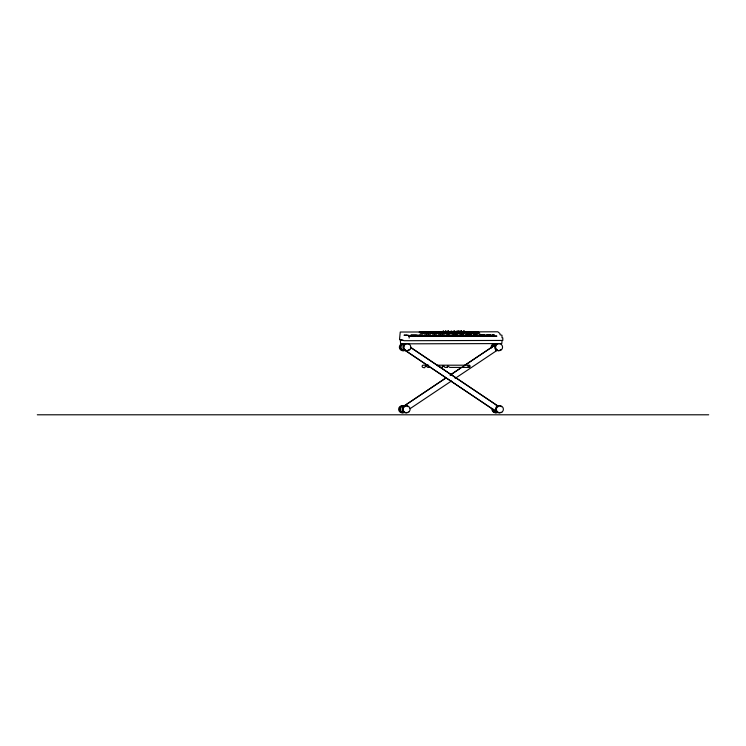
<?xml version="1.0" encoding="UTF-8"?>
<svg xmlns="http://www.w3.org/2000/svg" width="746" height="746" viewBox="0 0 746 746"><rect width="100%" height="100%" fill="white"/><g stroke="black" fill="none" stroke-linecap="round" stroke-linejoin="round"><path stroke-width="1.12" d="M428.67 365.195L422.823 365.195A1.231 1.222 0 0 0 422.823 367.414C426.013 368.487 424.288 366.864 425.761 365.913M442.537 366.239L442.425 367.069M466.707 332.464L468.395 332.557M468.647 332.725L466.968 332.25L468.768 332.809M468.908 332.511L467.22 332.809L469.029 332.977M467.36 332.902L467.22 332.418M467.481 332.595C467.416 333.555 467.882 331.746 469.169 332.679M469.411 332.464L471.099 332.548M469.672 332.632L471.36 332.716M471.742 332.968L469.933 332.418L471.882 333.061L471.742 332.585M471.621 332.893L471.621 332.502M472.125 332.455L473.924 332.623M472.377 332.623L472.265 332.156M474.325 332.884L472.638 332.408L474.447 332.958M472.777 332.884L472.638 332.408M472.899 332.576C472.833 333.537 473.3 331.737 474.587 332.669M474.064 332.716L473.934 332.231M474.829 332.446L476.517 332.539M475.09 332.613L476.778 332.315L477.039 332.875L476.899 332.399M477.16 332.958L475.351 332.399L477.039 332.492M475.612 332.576C475.547 333.527 476.013 331.728 477.3 332.66M448.588 331.867L448.598 331.243L447.591 331.438C446.304 333.331 448.626 332.921 449.055 332.893C447.936 330.637 449.987 331.728 447.889 331.55C445.791 331.429 448.71 335.029 447.945 331.438L448.365 332.949M448.346 332.949L447.768 331.438C446.798 334.758 448.215 328.548 448.672 332.94M448.076 332.94L447.936 331.243L448.598 331.243M448.803 332.837L449.036 331.504M449.549 332.25L450.099 332.623M450.425 332.875C452.113 333.136 449.773 332.781 451.097 331.429L450.994 332.921L450.976 331.429L452.3 331.485L452.309 332.893L452.281 331.485L451.125 331.541M450.472 332.847L450.649 331.448L451.246 331.429L451.367 332.93L451.442 331.429C449.568 331.429 452.001 331.42 450.901 332.828M451.638 332.94L451.591 331.429L452.132 332.921M451.908 332.93L451.572 331.438L451.973 332.856M454.78 332.837C456.16 328.949 450.798 333.341 455.153 332.865M454.006 332.921L453.615 331.429L455.097 331.494L454.361 331.513M453.978 332.8C453.046 333.509 452.71 331.513 453.904 331.42L454.202 332.93M453.988 331.42L454.09 332.93L454.659 331.42M454.389 332.93C455.097 330.72 455.125 332.035 454.165 331.541M454.603 332.93L454.379 331.429L455.079 331.494M454.724 332.912L454.519 331.532M454.939 332.912L454.929 331.448M457.317 332.921C454.258 329.657 457.802 335.793 457.373 331.41C461.811 332.921 453.848 329.443 457.68 332.8M456.589 331.504L457.373 331.41L456.925 332.902L456.683 331.457L457.792 331.606L456.496 331.485M456.944 332.912L456.757 331.42L457.587 331.41L457.429 332.921M457.214 332.921L457.121 331.41M458.268 332.856L457.718 332.921L457.839 331.438M460.608 332.912L460.627 331.401L460.338 332.912L459.806 332.884L459.862 331.42L460.319 332.912L460.683 331.401L461.336 331.466L460.739 331.522M459.918 332.884L460.282 331.41M501.993 337.817L501.983 335.252L500.062 334.786L499.913 333.527L497.806 331.784L460.991 331.905C461.215 330.795 461.83 331.215 460.58 332.791M461.233 331.476C462.212 333.844 459.312 332.38 462.24 332.8L461.802 332.306M466.772 333.07L478.298 333.08M476.713 332.138L477.822 333.098L466.8 333.126L465.663 332.166L476.713 332.138L477.822 333.042M445.903 332.781L445.819 331.867M458.93 331.905L458.93 332.539L458.976 331.327M460.664 332.791L461.662 332.753L461.093 332.427L461.448 331.905M463.975 332.53L463.965 331.867M442.891 331.261C442.108 332.567 444.541 330.73 443.003 331.392M443.385 332.791L443.04 332.408L443.702 332.791M443.199 332.585L443.217 331.308L443.245 332.604M443.385 331.308L443.385 332.604L443.31 331.877M443.609 331.327L443.637 331.989L443.544 331.261M445.511 333.275L445.064 332.343L446.714 332.837L445.511 332.837M445.399 331.252L446.173 331.383L445.399 331.252L445.399 331.877M445.903 332.595L445.894 331.299M447.936 331.243L447.898 331.961M458.426 331.224C457.69 332.567 460.002 330.618 458.538 331.345M458.911 331.261L458.781 332.567L458.725 331.261M459.191 331.961L459.079 331.215L459.079 331.839M460.935 331.83L460.935 331.215M460.226 333.238L461 333.238L460.599 332.306M461.438 332.557L461.429 331.252M461.681 331.942L461.597 331.215M463.471 331.205C462.688 332.511 465.131 330.674 463.592 331.336M463.835 332.548L463.825 331.28M463.975 332.548L463.965 331.252M464.133 331.205L464.208 331.914M464.226 331.317L464.236 331.951L464.199 331.271M446.117 331.942L446.127 331.327L446.052 331.867M461.653 331.905L461.69 331.317M502.077 340.4L501.788 343.58L400.602 343.841L400.304 339.626L403.455 340.39M468.078 365.969L468.096 366.668M469.318 366.473L468.982 365.689M429.006 366.426L429.006 367.069M447.33 366.239L447.33 367.265M468.833 366.985L469.309 366.109M442.509 366.239L443.711 366.081M468.134 365.82L468.684 365.605M446.295 377.653L403.157 406.617L446.472 377.653M450.127 375.079L460.674 367.992M463.546 366.062L495.381 344.82L450.304 375.079M410.076 408.659L451.47 380.982M455.125 378.409L497.479 350.079M447.553 332.912C446.817 333.369 448.477 330.525 448.122 331.55M452.235 331.522L450.64 331.606L451.377 331.429M447.796 331.616L447.227 331.644L448.01 331.606M449.064 331.69L448.57 331.728M452.346 331.653L450.435 331.662M453.242 331.653L454.612 331.709M454.417 331.718L453.391 331.681L454.379 331.588M451.582 332.94L452.337 332.865M456.375 331.644L458.277 331.634M457.41 331.578L456.431 331.644L458.053 331.513M458.165 331.672L457.466 331.7L458.081 331.606M459.639 331.634L461.075 331.681M456.487 332.828L456.804 332.809M459.667 332.828L458.091 332.315L458.538 332.809M438.079 365.969L438.937 366.081M447.647 365.969L449.838 367.414L469.402 367.414A1.231 1.222 0 0 0 469.402 365.195L436.783 365.195M453.465 331.438L454.267 331.42M457.746 333.201L457.121 333.248M458.156 333.22L457.559 333.22M449.064 331.662L447.516 331.662L448.933 331.709M451.069 331.438L452.151 331.625M448.738 332.856L448.355 331.522M457.839 331.606L457.522 331.578M447.525 331.653L448.738 331.476M454.463 331.42L453.876 331.429M453.82 331.597L454.295 331.588L453.568 331.7M456.477 331.672L456.953 331.69M454.696 331.448L453.792 331.42L453.932 332.93M460.431 332.912L460.105 331.41L459.853 332.875M459.75 331.438L460.431 331.522L459.844 331.476M459.946 333.136L461.326 333.182M451.722 331.998L451.386 331.998M457.643 331.979L457.317 331.989M460.674 331.979L460.357 331.933M451.712 333.229L452.281 333.22L450.789 333.22M456.99 333.136L457.391 333.22M447.572 331.448L448.01 331.438M457.69 332.912L457.522 331.42M451.218 331.588L451.619 331.541M457 331.588L457.531 331.532M448.001 333.154L447.516 333.201L448.775 333.173M454.445 333.22L454.64 333.145M451.731 331.597L451.349 331.541M460.189 331.569L460.832 331.522M454.603 333.257L454.006 333.257M459.48 331.886L400.248 332.035L399.52 339.561L404.201 340.708L502.823 340.446L502.813 337.882M457.167 332.147L449.362 332.166L456.655 332.623M474.074 332.324L472.386 332.24L474.325 332.492M471.882 332.679C470.194 331.756 470.437 333.723 469.933 332.418M471.481 332.8L469.672 332.24M476.899 332.781L475.09 332.231M432.111 333.024L431.113 333.024L432.363 333.229M410.943 336.343L410.943 335.206L412.706 335.206L412.78 336.343M413.2 336.343L413.191 335.196L414.953 335.196L415.037 336.334M415.447 336.334L415.447 335.196L417.34 335.187L417.415 336.325M418.767 336.325L418.758 335.187L420.66 335.178L420.735 336.325M421.145 336.315L421.145 335.178L423.047 335.178L423.122 336.315M425.509 336.306L424.465 336.306L424.455 335.168L426.358 335.168L426.432 336.306M427.756 336.306L426.712 336.306L426.712 335.168L428.614 335.159L428.689 336.297M430.013 336.297L428.969 336.297L428.969 335.159L430.862 335.159L430.936 336.297M432.41 335.15L434.312 335.15L434.386 336.287L432.419 336.287L432.41 335.15L434.312 335.15M434.797 335.14L436.699 335.14L436.774 336.278L434.806 336.278L434.797 335.14L436.699 335.14M439.161 336.269L438.116 336.278L438.116 335.131L440.009 335.131L440.084 336.269M441.408 336.269L440.373 336.269L440.364 335.131L442.266 335.122L442.341 336.269M443.665 336.26L442.62 336.26L442.62 335.122L444.513 335.122L444.597 336.26M445.931 335.113L447.833 335.113L447.908 336.25L445.94 336.25L445.931 335.113L447.833 335.113M449.362 336.25L448.327 336.25L448.318 335.113L450.22 335.103L450.295 336.241M452.747 336.241L451.703 336.241L451.703 335.103L453.596 335.094L453.671 336.232M454.995 336.232L453.96 336.232L453.95 335.094L455.853 335.094L455.927 336.232M457.251 336.222L456.207 336.222L456.207 335.085L458.1 335.085L458.184 336.222M460.636 336.213L459.592 336.222L459.583 335.075L461.485 335.075L461.56 336.213M463.089 336.213L462.044 336.213L462.035 335.075L463.937 335.066L464.012 336.204M465.355 335.066L467.248 335.057L467.322 336.204L465.355 336.204L465.355 335.066L467.248 335.057M467.611 335.057L469.504 335.057L469.579 336.194L467.611 336.194L467.611 335.057L469.504 335.057M469.859 335.057L471.761 335.047L471.836 336.185L469.859 336.194L469.859 335.057L471.761 335.047M474.223 336.185L473.178 336.185L473.178 335.047L475.071 335.038L475.146 336.176M476.601 336.176L475.566 336.176L475.556 335.038L477.459 335.038L477.533 336.176M479.92 336.166L478.876 336.166L478.876 335.029L480.769 335.029L480.844 336.166M481.058 335.019L482.96 335.019L483.035 336.157L481.067 336.166L481.058 335.019L482.96 335.019M483.249 335.019L485.142 335.01L485.217 336.157L483.249 336.157L483.249 335.019L485.142 335.01M487.604 336.148L486.569 336.148L486.56 335.01L488.462 335.01L488.537 336.148M490.057 336.138L489.022 336.138L489.012 335.001L490.915 335.001L490.989 336.138M493.311 336.129L492.267 336.129L492.267 334.991L494.16 334.991L494.234 336.129M410.943 335.206L411.736 335.206M411.913 335.206L412.706 335.206M413.191 335.196L413.983 335.196M414.161 335.196L414.953 335.196M415.447 335.196L417.34 335.187M418.758 335.187L420.66 335.178M421.145 335.178L423.047 335.178M424.455 335.168L426.358 335.168M426.712 335.168L428.614 335.159M428.969 335.159L430.862 335.159M438.116 335.131L440.009 335.131M440.364 335.131L442.266 335.122M442.62 335.122L444.513 335.122M448.318 335.113L450.22 335.103M451.703 335.103L453.596 335.094M453.95 335.094L455.853 335.094M456.207 335.085L458.1 335.085M459.583 335.075L461.485 335.075M462.035 335.075L463.937 335.066M473.178 335.047L475.071 335.038M475.556 335.038L477.459 335.038M478.876 335.029L480.769 335.029M486.56 335.01L488.462 335.01M489.012 335.001L490.915 335.001M492.267 334.991L494.16 334.991M495.251 336.129L496.92 336.12L408.649 336.353M37.3 414.795L708.7 414.795M460.683 331.401L460.571 331.569M447.945 331.438L448.411 331.438M457.531 331.7L456.701 331.69M460.618 331.522L460.012 331.41M447.759 332.93L448.16 332.94M450.752 331.709L451.461 331.588M454.183 333.22L453.596 333.22M461.056 331.429L460.73 332.912L461.009 331.522M457.652 333.173L458.212 333.192M407.456 335.075L409.2 335.495L409.172 338.05M425.957 365.913L427.71 367.414L428.978 367.069M410.682 347.394L497.908 405.973M410.505 347.394L497.731 405.973M447.302 367.265L445.008 367.414L443.683 366.081M442.509 367.265L440.243 367.414L438.918 366.081M464.786 332.791L463.135 332.296L463.583 332.791M448.803 332.334L449.251 332.828M447.609 332.343L448.048 332.837M444.196 332.847L442.555 332.352L443.003 332.847M496.323 405.74A3.525 3.516 -90 0 1 498.076 406.216M498.076 412.324A3.525 3.516 -90 0 1 492.808 409.265M496.342 405.861A3.525 3.516 -90 0 1 497.19 406.216M497.19 412.324A3.525 3.516 -90 0 1 492.043 408.351M491.996 347.188A3.525 3.516 -90 0 1 496.426 343.785M497.265 350.247A3.525 3.516 -90 0 1 495.512 350.713M492.854 346.47A2.76 2.751 -90 0 1 496.221 344.521M495.801 348.569A2.76 2.751 -90 0 1 495.521 347.906M495.521 346.47A2.76 2.751 -90 0 1 495.801 345.808M500.752 412.324A3.525 3.516 -90 0 1 496.109 411.288A3.525 3.516 -90 0 1 496.733 406.561A3.525 3.516 -90 0 1 501.48 406.775M497.61 406.878A2.76 2.751 -90 0 1 498.281 406.598M496.388 350.247A3.525 3.516 -90 0 1 495.54 350.592M491.232 348.102A3.525 3.516 -90 0 1 493.721 343.785M497.032 411.932A2.76 2.751 -90 0 1 493.563 409.265M500.669 349.678A3.525 3.516 -90 0 1 495.139 348.951A3.525 3.516 -90 0 1 497.274 343.785M404.64 350.247A3.525 3.516 -90 0 1 399.632 348.541A3.525 3.516 -90 0 1 401.973 343.785M404.472 349.855A2.76 2.751 -90 0 1 401.012 347.188A2.76 2.751 -90 0 1 404.472 344.521M404.78 412.324A3.525 3.516 -90 0 1 399.502 409.265A3.525 3.516 -90 0 1 404.78 406.216M403.735 411.932A2.76 2.751 -90 0 1 400.266 409.265A2.76 2.751 -90 0 1 403.735 406.598M403.894 412.324A3.525 3.516 -90 0 1 398.625 409.265A3.525 3.516 -90 0 1 403.894 406.216M404.052 348.569A2.76 2.751 -90 0 1 403.772 347.906M403.772 346.47A2.76 2.751 -90 0 1 404.052 345.808M403.306 410.645A2.76 2.751 -90 0 1 403.036 409.983M403.036 408.556A2.76 2.751 -90 0 1 403.306 407.885M404.313 406.878A2.76 2.751 -90 0 1 404.975 406.598M408.92 349.678A3.525 3.516 -90 0 1 403.39 348.951A3.525 3.516 -90 0 1 405.526 343.785M405.516 350.247A3.525 3.516 -90 0 1 400.276 347.645A3.525 3.516 -90 0 1 404.668 343.785M407.447 412.324A3.525 3.516 -90 0 1 402.812 411.288A3.525 3.516 -90 0 1 403.437 406.561A3.525 3.516 -90 0 1 408.174 406.775M445.698 331.299L445.688 332.548L445.754 331.327M461.233 331.261L461.224 332.511L461.289 331.28M426.33 332.735L428.372 332.8L426.33 332.735M439.898 333.07L441.418 333.117L439.898 333.07M422.516 332.408L423.877 332.511L422.516 332.408M478.289 331.951L419.149 332.11L420.716 333.406L479.855 333.257L478.289 331.951M438.135 332.511L431.095 332.53L438.611 332.902L438.135 332.511M433.734 333.014L432.801 333.014L433.734 333.014M435.319 333.014L434.396 333.014L435.319 333.014M437.044 333.005L436.121 333.014L437.044 333.005M438.322 333.005L437.743 333.005L438.322 333.005M439.086 332.996L438.592 332.996L439.086 332.996M406.3 335.168L403.987 335.178L407.185 335.383L406.3 335.168M403.763 349.436L495.782 411.233L403.763 349.436M454.211 331.541L453.615 331.429L454.211 331.541M502.366 411.764A3.525 3.516 -90 0 0 500.79 405.861A3.525 3.516 -90 0 0 496.482 410.179A3.525 3.516 -90 0 0 502.366 411.764M501.554 349.678A3.525 3.516 -90 0 0 499.979 343.785A3.525 3.516 -90 0 0 495.67 348.102A3.525 3.516 -90 0 0 501.554 349.678M409.06 411.764A3.525 3.516 -90 0 0 407.484 405.861A3.525 3.516 -90 0 0 403.176 410.179A3.525 3.516 -90 0 0 409.06 411.764M409.806 349.678A3.525 3.516 -90 0 0 408.23 343.785A3.525 3.516 -90 0 0 403.922 348.102A3.525 3.516 -90 0 0 409.806 349.678"/></g></svg>
